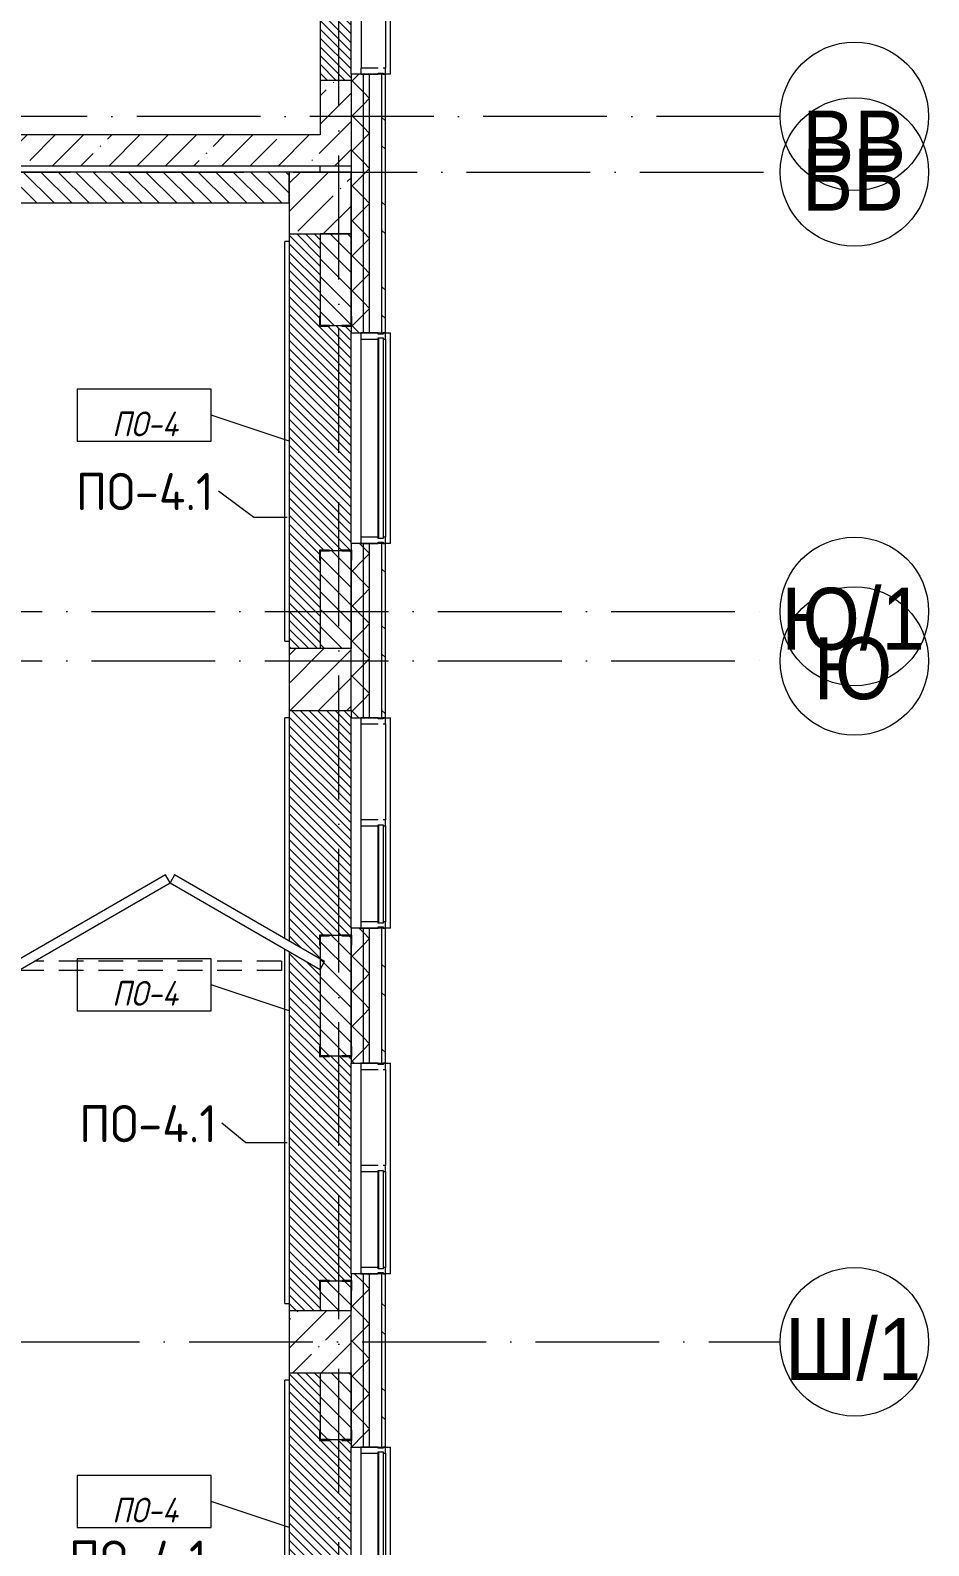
# Model space of a CAD drawing. Header units: millimetres. Extents: x -6467 to 106027, y -7090 to 195095.
# Drawn here: x 98767 to 106027, y 138298 to 150540 of the extents above; entities that cross this region are included whole.
import ezdxf

# ---------------------------------------------------------------- set-up
doc = ezdxf.new("R2010")
doc.units = ezdxf.units.MM
doc.linetypes.add('200_ШТРИХ__ш1_п0_6_', pattern=[320, 200, -120])
doc.linetypes.add('50_200_ШТРИХ_1Т_ш5_п1_п1_', pattern=[1400, 1000, -200, 0, -200])
for name, color, linetype, lineweight in [('A-DOOR-2', 7, 'Continuous', 5), ('A-DOOR-3', 7, '200_ШТРИХ__ш1_п0_6_', 5), ('A-DOOR-FRAM', 7, 'Continuous', 9), ('A-FLOR', 7, 'Continuous', 9), ('A-FLOR-IDEN', 7, 'Continuous', 9), ('A-GLAZ', 7, 'Continuous', 5), ('A-GLAZ-CWMG', 7, 'Continuous', 9), ('A-GLAZ-CWMG-1', 7, 'Continuous', 20), ('A-WALL', 7, 'Continuous', 5), ('A-WALL-FNSH-1', 7, 'Continuous', 5), ('A-WALL-IDEN', 7, 'Continuous', 9), ('I-WALL', 7, 'Continuous', 5), ('S-COLS', 7, 'Continuous', 9), ('S-COLS-1', 7, 'Continuous', 5)]:
    doc.layers.add(name, color=color, linetype=linetype, lineweight=lineweight)
for name, color, linetype, lineweight, true_color in [('A-FLOR-PATT-1', 7, 'Continuous', 5, 0xd61c12), ('A-FLOR-PATT-2', 7, 'Continuous', 5, 0x11d7be), ('A-GENM-1', 7, 'Continuous', 9, 0xaaaaaa), ('A-GENM-2', 7, 'Continuous', 20, 0xaaaaaa), ('A-WALL-2', 7, 'Continuous', 5, 0xaaaaaa), ('Оси-1', 7, 'Continuous', 20, 0xaaaaaa), ('Оси-2', 7, 'Continuous', 9, 0xaaaaaa), ('Оси-3', 7, '50_200_ШТРИХ_1Т_ш5_п1_п1_', 9, 0xaaaaaa)]:
    doc.layers.add(name, color=color, linetype=linetype, lineweight=lineweight, true_color=true_color)
doc.styles.add('Arial', font='arial.ttf', dxfattribs={"width": 0.9, "height": 500})
doc.styles.add('GOST Common', font='', dxfattribs={"height": 300})
doc.styles.add('GOST Common_I', font='', dxfattribs={"width": 0.9, "height": 200})
doc.styles.get('GOST Common').set_extended_font_data('GOST Common')
doc.styles.get('GOST Common_I').set_extended_font_data('GOST Common', italic=True)
pattern_1 = [(45, (109.45, 102614.03), (-228.0985, 228.0985), []), (45, (337.55, 102614.03), (-228.0985, 228.0985), [403.225, -80.645, 6.706, -73.939])]
pattern_2 = [(135, (109.45, 102614.03), (-70.71068, -70.71068), [])]
pattern_3 = [(45, (109.45, 102614.03), (-141.42136, 141.42136), []), (135, (109.45, 102614.03), (-141.42136, -141.42136), [])]
pattern_4 = [(135, (109.45, 102614.03), (-342.1478, -342.1478), []), (135, (337.55, 102614.03), (-342.1478, -342.1478), [])]

# ---------------------------------------------------------------- blocks, each defined once
blk = doc.blocks.new('BSC_Колонна _Прямоугольная - 500х500-V48-АИ_План этажа Радиаторы_3')
at = {"layer": 'S-COLS-1'}
h = blk.add_hatch(dxfattribs=at)
h.set_pattern_fill('FP_77', color=256, style=0, pattern_type=2)
h.set_pattern_definition([(45, (-101000, -37331.04), (-228.0985, 228.0985), []), (45, (-100771.9, -37331.04), (-228.0985, 228.0985), [403.225, -80.645, 6.706, -73.939])])
h.paths.add_polyline_path([(-250, -250), (250, -250), (250, 250), (-250, 250)])
for p, q in [((250, 250), (-250, 250)), ((-250, 250), (-250, -250)), ((250, -250), (250, 250)), ((-250, -250), (250, -250))]:
    blk.add_line(p, q, dxfattribs=at)
blk = doc.blocks.new('DOR__перегородка__Прямоугольная - Вн_ДПГ_7150х3600h-18482238-АИ_План этажа Радиаторы_3')
at = {"layer": 'A-DOOR-3'}
for p, q in [((0, 0), (7150, 0)), ((0, -75), (0, 0)), ((0, -75), (1994, -75)), ((2144, -75), (2157, -75)), ((2307, -75), (4494, -75)), ((4644, -75), (4655, -75)), ((4805, -75), (6993, -75)), ((6775, -201), (6775, -75)), ((6850, -158), (6850, -75)), ((6925, -114), (6925, -75)), ((7075, -1474), (7075, -114)), ((7143, -75), (7150, -75)), ((7150, -1474), (7150, 0)), ((6850, -1474), (6850, -244)), ((6925, -1474), (6925, -201)), ((7000, -1474), (7000, -158)), ((6775, -1474), (6775, -288)), ((6775, -1474), (7150, -1474))]:
    blk.add_line(p, q, dxfattribs=at)
at = {"layer": 'A-DOOR-FRAM'}
for p, q in [((-311, -7), (-348, -72)), ((-348, -72), (864, -772)), ((901, -707), (-311, -7)), ((2113, -7), (900, -707)), ((938, -772), (2150, -72)), ((2150, -72), (2113, -7)), ((2188, -7), (2151, -72)), ((2151, -72), (3363, -772)), ((3401, -707), (2188, -7)), ((4612, -7), (3400, -707)), ((3437, -772), (4650, -72)), ((4650, -72), (4612, -7)), ((4687, -7), (4649, -72)), ((4649, -72), (5862, -772)), ((5899, -707), (4687, -7)), ((7111, -7), (5899, -707)), ((5937, -772), (7149, -72)), ((7149, -72), (7111, -7)), ((864, -772), (901, -707)), ((900, -707), (938, -772)), ((3363, -772), (3401, -707)), ((3400, -707), (3437, -772)), ((5862, -772), (5899, -707)), ((5899, -707), (5937, -772))]:
    blk.add_line(p, q, dxfattribs=at)
blk = doc.blocks.new('Прямоугольный импост - Импост структурный с накладкой - 180мм-22437098-АИ_План этажа Радиаторы_3')
at = {"layer": 'A-GLAZ-CWMG-1'}
for p, q in [((-50, 0), (-50, 17)), ((-50, 17), (0, 17)), ((-40, 0), (-50, 0)), ((-40, -40), (-40, 0)), ((0, 0), (-10, 0)), ((-10, 0), (-10, -40)), ((0, 17), (0, 0)), ((-50, -180), (-50, -40)), ((-50, -40), (-40, -40)), ((-10, -40), (0, -40)), ((0, -40), (0, -180)), ((0, -180), (-50, -180))]:
    blk.add_line(p, q, dxfattribs=at)
blk = doc.blocks.new('Прямоугольный импост - Импост структурный с накладкой - 180мм-22437089-АИ_План этажа Радиаторы_3')
at = {"layer": 'A-GLAZ-CWMG'}
for p, q in [((53650, 55111), (52050, 55111)), ((53650, 54931), (52050, 54931)), ((53650, 54914), (52050, 54914))]:
    blk.add_line(p, q, dxfattribs=at)
blk = doc.blocks.new('Прямоугольный импост - Импост структурный с накладкой - 180мм-22437099-АИ_План этажа Радиаторы_3')
at = {"layer": 'A-GLAZ-CWMG-1'}
for p, q in [((0, 17), (-50, 17)), ((-50, 17), (-50, 0)), ((-50, 0), (-40, 0)), ((-40, 0), (-40, -40)), ((-10, -40), (-10, 0)), ((-10, 0), (0, 0)), ((0, 0), (0, 17)), ((-40, -40), (-50, -40)), ((-50, -40), (-50, -180)), ((0, -40), (-10, -40)), ((0, -180), (0, -40)), ((-50, -180), (0, -180))]:
    blk.add_line(p, q, dxfattribs=at)
blk = doc.blocks.new('Прямоугольный импост - Импост структурный с накладкой - 180мм-22437111-АИ_План этажа Радиаторы_3')
at = {"layer": 'A-GLAZ-CWMG-1'}
for p, q in [((-50, 0), (-50, 17)), ((-50, 17), (0, 17)), ((0, 0), (-10, 0)), ((-10, 0), (-10, -40)), ((0, 17), (0, 0)), ((-50, -180), (-50, -40)), ((-10, -40), (0, -40)), ((0, -40), (0, -180)), ((0, -180), (-50, -180))]:
    blk.add_line(p, q, dxfattribs=at)
blk = doc.blocks.new('Прямоугольный импост - Импост структурный с накладкой - 180мм-22071093-АИ_План этажа Радиаторы_3')
at = {"layer": 'A-GLAZ-CWMG'}
for p, q in [((49825, 55111), (49050, 55111)), ((49825, 54931), (49050, 54931)), ((49825, 54914), (49050, 54914))]:
    blk.add_line(p, q, dxfattribs=at)
blk = doc.blocks.new('Прямоугольный импост - Импост структурный с накладкой - 180мм-V176-АИ_План этажа Радиаторы_3')
at = {"layer": 'A-GLAZ-CWMG'}
for p, q in [((6638, 55111), (5863, 55111)), ((6638, 54914), (5863, 54914))]:
    blk.add_line(p, q, dxfattribs=at)
blk = doc.blocks.new('Прямоугольный импост - Импост структурный с накладкой - 180мм-V179-АИ_План этажа Радиаторы_3')
at = {"layer": 'A-GLAZ-CWMG-1'}
for p, q in [((-25, 0), (-25, 17)), ((-25, 17), (25, 17)), ((-15, 0), (-25, 0)), ((-15, -40), (-15, 0)), ((25, 17), (25, 0)), ((-25, -180), (-25, -40)), ((-25, -40), (-15, -40)), ((25, -40), (25, -180)), ((25, -180), (-25, -180))]:
    blk.add_line(p, q, dxfattribs=at)
blk = doc.blocks.new('Прямоугольный импост - Импост структурный с накладкой - 180мм-22437157-АИ_План этажа Радиаторы_3')
at = {"layer": 'A-GLAZ-CWMG-1'}
for p, q in [((0, 17), (-50, 17)), ((-50, 17), (-50, 0)), ((-50, 0), (-40, 0)), ((-40, 0), (-40, -40)), ((-10, -40), (-10, 0)), ((-10, 0), (0, 0)), ((0, 0), (0, 17)), ((-40, -40), (-50, -40)), ((-50, -40), (-50, -180)), ((0, -40), (-10, -40)), ((0, -180), (0, -40)), ((-50, -180), (0, -180))]:
    blk.add_line(p, q, dxfattribs=at)
blk = doc.blocks.new('BSC_Колонна _Прямоугольная - 500х500-V260-АИ_План этажа Радиаторы_3')
at = {"layer": 'S-COLS-1'}
h = blk.add_hatch(dxfattribs=at)
h.set_pattern_fill('FP_210', color=256, style=0, pattern_type=2)
h.set_pattern_definition([(45, (-101000, -42681.04), (-228.0985, 228.0985), []), (45, (-100771.9, -42681.04), (-228.0985, 228.0985), [403.225, -80.645, 6.706, -73.939])])
h.paths.add_polyline_path([(-250, -250), (250, -250), (250, 250), (-250, 250), (-250, -49)])
for p, q in [((250, 250), (-250, 250)), ((-250, 250), (-250, -250)), ((250, -250), (250, 250)), ((-250, -250), (250, -250))]:
    blk.add_line(p, q, dxfattribs=at)
blk = doc.blocks.new('Прямоугольный импост - Импост структурный с накладкой - 180мм-22437321-АИ_План этажа Радиаторы_3')
at = {"layer": 'A-GLAZ-CWMG'}
for p, q in [((93824, 85958), (94574, 85958)), ((93824, 85761), (94574, 85761))]:
    blk.add_line(p, q, dxfattribs=at)
blk = doc.blocks.new('Прямоугольный импост - Импост структурный с накладкой - 180мм-22437155-АИ_План этажа Радиаторы_3')
at = {"layer": 'A-GLAZ-CWMG-1'}
for p, q in [((0, 17), (-50, 17)), ((-50, 17), (-50, 0)), ((-10, -40), (-10, 0)), ((-10, 0), (0, 0)), ((0, 0), (0, 17)), ((-50, -40), (-50, -180)), ((0, -40), (-10, -40)), ((0, -180), (0, -40)), ((-50, -180), (0, -180))]:
    blk.add_line(p, q, dxfattribs=at)
blk = doc.blocks.new('Фахверк _газобетон торцы_649 - Фахверк _газобетон торцы_-25584030-АИ_План этажа Радиаторы_3')
at = {"layer": 'A-GENM-2'}
for p, q in [((89406, 11135), (89325, 11135)), ((89325, 11135), (89325, 11129)), ((89325, 11129), (89400, 11129)), ((89400, 11129), (89400, 11054)), ((89400, 11054), (89406, 11054)), ((89406, 11054), (89406, 11135)), ((89400, 10954), (89400, 10879)), ((89406, 10954), (89400, 10954)), ((89406, 10873), (89406, 10954)), ((89400, 10879), (89325, 10879)), ((89325, 10879), (89325, 10873)), ((89325, 10873), (89406, 10873))]:
    blk.add_line(p, q, dxfattribs=at)
blk = doc.blocks.new('Фахверк _газобетон торцы_650 - Фахверк _газобетон торцы_-25584050-АИ_План этажа Радиаторы_3')
at = {"layer": 'A-GENM-2'}
for p, q in [((89406, 11135), (89325, 11135)), ((89325, 11135), (89325, 11129)), ((89325, 11129), (89400, 11129)), ((89400, 11129), (89400, 11054)), ((89400, 11054), (89406, 11054)), ((89406, 11054), (89406, 11135)), ((89400, 10954), (89400, 10879)), ((89406, 10954), (89400, 10954)), ((89406, 10873), (89406, 10954)), ((89400, 10879), (89325, 10879)), ((89325, 10879), (89325, 10873)), ((89325, 10873), (89406, 10873))]:
    blk.add_line(p, q, dxfattribs=at)
blk = doc.blocks.new('Фахверк _газобетон торцы_651 - Фахверк _газобетон торцы_-25584070-АИ_План этажа Радиаторы_3')
at = {"layer": 'A-GENM-2'}
for p, q in [((89406, 11135), (89325, 11135)), ((89325, 11135), (89325, 11129)), ((89325, 11129), (89400, 11129)), ((89400, 11129), (89400, 11054)), ((89400, 11054), (89406, 11054)), ((89406, 11054), (89406, 11135)), ((89400, 10954), (89400, 10879)), ((89406, 10954), (89400, 10954)), ((89406, 10873), (89406, 10954)), ((89400, 10879), (89325, 10879)), ((89325, 10879), (89325, 10873)), ((89325, 10873), (89406, 10873))]:
    blk.add_line(p, q, dxfattribs=at)
blk = doc.blocks.new('Фахверк _газобетон торцы_652 - Фахверк _газобетон торцы_-25584090-АИ_План этажа Радиаторы_3')
at = {"layer": 'A-GENM-2'}
for p, q in [((89406, 11135), (89325, 11135)), ((89325, 11135), (89325, 11129)), ((89325, 11129), (89400, 11129)), ((89400, 11129), (89400, 11054)), ((89400, 11054), (89406, 11054)), ((89406, 11054), (89406, 11135)), ((89400, 10954), (89400, 10879)), ((89406, 10954), (89400, 10954)), ((89406, 10873), (89406, 10954)), ((89400, 10879), (89325, 10879)), ((89325, 10879), (89325, 10873)), ((89325, 10873), (89406, 10873))]:
    blk.add_line(p, q, dxfattribs=at)
blk = doc.blocks.new('Фахверк _газобетон торцы_654 - Фахверк _газобетон торцы_-25584130-АИ_План этажа Радиаторы_3')
at = {"layer": 'A-GENM-2'}
for p, q in [((89406, 11135), (89325, 11135)), ((89325, 11135), (89325, 11129)), ((89325, 11129), (89400, 11129)), ((89400, 11129), (89400, 11054)), ((89400, 11054), (89406, 11054)), ((89406, 11054), (89406, 11135)), ((89400, 10954), (89400, 10879)), ((89406, 10954), (89400, 10954)), ((89406, 10873), (89406, 10954)), ((89400, 10879), (89325, 10879)), ((89325, 10879), (89325, 10873)), ((89325, 10873), (89406, 10873))]:
    blk.add_line(p, q, dxfattribs=at)
blk = doc.blocks.new('Фахверк _газобетон торцы_655 - Фахверк _газобетон торцы_-25584150-АИ_План этажа Радиаторы_3')
at = {"layer": 'A-GENM-2'}
for p, q in [((89406, 11135), (89325, 11135)), ((89325, 11135), (89325, 11129)), ((89325, 11129), (89400, 11129)), ((89400, 11129), (89400, 11054)), ((89400, 11054), (89406, 11054)), ((89406, 11054), (89406, 11135)), ((89400, 10954), (89400, 10879)), ((89406, 10954), (89400, 10954)), ((89406, 10873), (89406, 10954)), ((89400, 10879), (89325, 10879)), ((89325, 10879), (89325, 10873)), ((89325, 10873), (89406, 10873))]:
    blk.add_line(p, q, dxfattribs=at)
blk = doc.blocks.new('Отлив_СКБ - Отлив витража-V318-АИ_План этажа Радиаторы_3')
at = {"layer": 'A-GLAZ'}
for p, q in [((0, 57), (0, 100)), ((1700, 100), (0, 100)), ((0, 2), (10, 2)), ((40, 2), (1660, 2)), ((1690, 2), (1700, 2)), ((1700, 100), (1700, 57)), ((1650, 0), (50, 0))]:
    blk.add_line(p, q, dxfattribs=at)
blk = doc.blocks.new('Отлив_СКБ - Отлив витража-V317-АИ_План этажа Радиаторы_3')
at = {"layer": 'A-GLAZ'}
for p, q in [((0, 57), (0, 100)), ((1700, 100), (0, 100)), ((0, 2), (10, 2)), ((865, 2), (1660, 2)), ((1690, 2), (1700, 2)), ((1700, 100), (1700, 57)), ((1650, 0), (875, 0))]:
    blk.add_line(p, q, dxfattribs=at)
blk = doc.blocks.new('Отлив_СКБ - Отлив витража-25811721-АИ_План этажа Радиаторы_3')
at = {"layer": 'A-GLAZ'}
for p, q in [((0, 57), (0, 100)), ((850, 100), (0, 100)), ((0, 2), (10, 2)), ((840, 2), (850, 2)), ((850, 100), (850, 57))]:
    blk.add_line(p, q, dxfattribs=at)
blk = doc.blocks.new('Ось сетки - Круг_Ø6_00__ISO-2_5_0_9K_-17386508-АИ_План этажа Радиаторы_3')
at = {"layer": 'Оси-1'}
blk.add_circle((0, 0), 3, dxfattribs=at)
blk = doc.blocks.new('AAR_СКБ_Марка_Перекрытия_1 мм - Марка пола-27961726-АИ_План этажа Радиаторы_3')
at = {"layer": 'A-FLOR-IDEN'}
for p, q in [((2.723, 2.101), (-2.69, 2.101)), ((-2.69, 2.101), (-2.69, 0)), ((2.723, 0), (2.723, 2.101)), ((-2.69, 0), (2.723, 0))]:
    blk.add_line(p, q, dxfattribs=at)

msp = doc.modelspace()

# ---------------------------------------------------------------- hatches: boundary and pattern name
at = {"layer": 'A-FLOR-PATT-1'}
h = msp.add_hatch(dxfattribs=at)
h.set_pattern_fill('FP_315', color=256, style=0, pattern_type=2)
h.set_pattern_definition([(315, (101109.45, 147220.076), (35.3553, 35.3553), [])])
h.paths.add_polyline_path([(101103, 145545), (101109, 145545), (101109, 146260), (101103, 146260), (101103, 146341), (101184, 146341), (101184, 146335), (101284, 146335), (101284, 146341), (101359, 146341), (101359, 148149), (101284, 148149), (101284, 148155), (101184, 148155), (101184, 148149), (101103, 148149), (101103, 148230), (101109, 148230), (101109, 148895), (100859, 148895), (100859, 145545), (101046, 145545)])
h = msp.add_hatch(dxfattribs=at)
h.set_pattern_fill('FP_314', color=256, style=0, pattern_type=2)
h.set_pattern_definition([(315, (101109.45, 142620.076), (35.3553, 35.3553), [])])
h.paths.add_polyline_path([(101103, 140195), (101109, 140195), (101109, 140360), (101103, 140360), (101103, 140441), (101184, 140441), (101184, 140435), (101284, 140435), (101284, 140441), (101359, 140441), (101359, 142249), (101284, 142249), (101284, 142255), (101184, 142255), (101184, 142249), (101103, 142249), (101103, 142330), (101109, 142330), (101108, 142952), (100859, 143095), (100859, 140195), (101090, 140195)])
h.paths.add_polyline_path([(101109, 143037), (101109, 143150), (101103, 143150), (101103, 143231), (101184, 143231), (101184, 143227), (101284, 143227), (101284, 143231), (101359, 143231), (101359, 145045), (100859, 145045), (100859, 143182), (101103, 143041)])
h = msp.add_hatch(dxfattribs=at)
h.set_pattern_fill('FP_313', color=256, style=0, pattern_type=2)
h.set_pattern_definition([(315, (101109.45, 138445.076), (35.3553, 35.3553), [])])
h.paths.add_polyline_path([(100859, 137195), (101109, 137195), (101109, 137260), (101103, 137260), (101103, 137341), (101184, 137341), (101184, 137335), (101284, 137335), (101284, 137341), (101359, 137341), (101359, 139149), (101284, 139149), (101284, 139155), (101184, 139155), (101184, 139149), (101103, 139149), (101103, 139230), (101109, 139230), (101109, 139695), (100859, 139695), (100859, 138215)])
at = {"layer": 'A-FLOR-PATT-2'}
h = msp.add_hatch(dxfattribs=at)
h.set_pattern_fill('FP_278', color=256, style=0, pattern_type=2)
h.set_pattern_definition([(315, (101234.45, 150635.076), (35.3553, 35.3553), [])])
h.paths.add_polyline_path([(101359, 150135), (101359, 151135), (101109, 151135), (101109, 150135)])
at = {"layer": 'A-WALL'}
h = msp.add_hatch(dxfattribs=at)
h.set_pattern_fill('FP_122', color=256, style=0, pattern_type=2)
h.set_pattern_definition(pattern_3)
h.paths.add_polyline_path([(101459, 149665), (101459, 150185), (101359, 150185), (101359, 149665)])
h.paths.add_polyline_path([(101459, 151035), (101459, 158585), (101359, 158585), (101359, 151035)])
h.paths.add_polyline_path([(101459, 172235), (101459, 173535), (101359, 173535), (101359, 172235)])
h.paths.add_polyline_path([(101459, 175235), (101459, 176535), (101359, 176535), (101359, 175235)])
h.paths.add_polyline_path([(101459, 178235), (101459, 179535), (101359, 179535), (101359, 178235)])
h.paths.add_polyline_path([(101459, 181235), (101459, 182435), (101359, 182435), (101359, 181235)])
h.paths.add_polyline_path([(101459, 184135), (101459, 188295), (101359, 188295), (101359, 184135)])
h = msp.add_hatch(dxfattribs=at)
h.set_pattern_fill('FP_122', color=256, style=0, pattern_type=2)
h.set_pattern_definition(pattern_3)
h.paths.add_polyline_path([(101459, 149665), (101509, 149665), (101509, 150185), (101459, 150185)])
h.paths.add_polyline_path([(101509, 151035), (101509, 158585), (101459, 158585), (101459, 151035)])
h.paths.add_polyline_path([(101459, 172235), (101509, 172235), (101509, 173535), (101459, 173535), (101459, 173372)])
h.paths.add_polyline_path([(101509, 175235), (101509, 176535), (101459, 176535), (101459, 175235)])
h.paths.add_polyline_path([(101459, 178235), (101509, 178235), (101509, 179535), (101459, 179535), (101459, 178997)])
h.paths.add_polyline_path([(101459, 181235), (101509, 181235), (101509, 182435), (101459, 182435), (101459, 181809)])
h.paths.add_polyline_path([(101459, 184135), (101509, 184135), (101509, 188395), (101459, 188395), (101459, 186028)])
h = msp.add_hatch(dxfattribs=at)
h.set_pattern_fill('FP_1', color=256, style=0, pattern_type=2)
h.set_pattern_definition(pattern_1)
h.paths.add_polyline_path([(101298, 149445), (101359, 149445), (101359, 150135), (101109, 150135), (101109, 149445)])
h.paths.add_polyline_path([(101109, 151135), (101359, 151135), (101359, 157795), (101109, 157795), (101109, 152278)])
h = msp.add_hatch(dxfattribs=at)
h.set_pattern_fill('FP_1', color=256, style=0, pattern_type=2)
h.set_pattern_definition(pattern_1)
h.paths.add_polyline_path([(100471, 149445), (101109, 149445), (101109, 149695), (97459, 149695), (97459, 149445), (98817, 149445)])
h = msp.add_hatch(dxfattribs=at)
h.set_pattern_fill('FP_122', color=256, style=0, pattern_type=2)
h.set_pattern_definition(pattern_3)
h.paths.add_polyline_path([(101459, 100595), (101459, 101485), (101359, 101485), (101359, 100595)])
h.paths.add_polyline_path([(101459, 103185), (101459, 104380), (101359, 104380), (101359, 103185)])
h.paths.add_polyline_path([(101359, 106080), (101459, 106080), (101459, 107380), (101359, 107380), (101359, 107277)])
h.paths.add_polyline_path([(101359, 109080), (101459, 109080), (101459, 110385), (101359, 110385), (101359, 110090)])
h.paths.add_polyline_path([(101359, 112085), (101459, 112085), (101459, 113395), (101359, 113395), (101359, 112902)])
h.paths.add_polyline_path([(101459, 115095), (101459, 116395), (101359, 116395), (101359, 115095)])
h.paths.add_polyline_path([(101459, 118095), (101459, 119395), (101359, 119395), (101359, 118095)])
h.paths.add_polyline_path([(101359, 121095), (101459, 121095), (101459, 122395), (101359, 122395), (101359, 121340)])
h.paths.add_polyline_path([(101459, 124095), (101459, 125395), (101359, 125395), (101359, 124095)])
h.paths.add_polyline_path([(101459, 127095), (101459, 128395), (101359, 128395), (101359, 127095)])
h.paths.add_polyline_path([(101359, 130095), (101459, 130095), (101459, 131395), (101359, 131395), (101359, 130695)])
h.paths.add_polyline_path([(101359, 133095), (101459, 133095), (101459, 134395), (101359, 134395), (101359, 133996)])
h.paths.add_polyline_path([(101459, 136095), (101459, 137395), (101359, 137395), (101359, 136095)])
h.paths.add_polyline_path([(101459, 139095), (101459, 140495), (101359, 140495), (101359, 139095)])
h.paths.add_polyline_path([(101459, 142195), (101459, 143287), (101359, 143287), (101359, 142195)])
h.paths.add_polyline_path([(101359, 144987), (101459, 144987), (101459, 146395), (101359, 146395), (101359, 145045)])
h.paths.add_polyline_path([(101459, 148095), (101459, 149665), (101359, 149665), (101359, 148095)])
h = msp.add_hatch(dxfattribs=at)
h.set_pattern_fill('FP_122', color=256, style=0, pattern_type=2)
h.set_pattern_definition(pattern_3)
h.paths.add_polyline_path([(101459, 100545), (101509, 100545), (101509, 101485), (101459, 101485), (101459, 100595)])
h.paths.add_polyline_path([(101509, 103185), (101509, 104380), (101459, 104380), (101459, 103185)])
h.paths.add_polyline_path([(101459, 106080), (101509, 106080), (101509, 107380), (101459, 107380), (101459, 107277)])
h.paths.add_polyline_path([(101509, 109080), (101509, 110385), (101459, 110385), (101459, 109080)])
h.paths.add_polyline_path([(101509, 112085), (101509, 113395), (101459, 113395), (101459, 112085)])
h.paths.add_polyline_path([(101459, 115095), (101509, 115095), (101509, 116395), (101459, 116395), (101459, 115715)])
h.paths.add_polyline_path([(101459, 118095), (101509, 118095), (101509, 119395), (101459, 119395), (101459, 118527)])
h.paths.add_polyline_path([(101459, 121095), (101509, 121095), (101509, 122395), (101459, 122395), (101459, 121340)])
h.paths.add_polyline_path([(101459, 124095), (101509, 124095), (101509, 125395), (101459, 125395), (101459, 124152)])
h.paths.add_polyline_path([(101509, 127095), (101509, 128395), (101459, 128395), (101459, 127095)])
h.paths.add_polyline_path([(101509, 130095), (101509, 131395), (101459, 131395), (101459, 130095)])
h.paths.add_polyline_path([(101509, 133095), (101509, 134395), (101459, 134395), (101459, 133095)])
h.paths.add_polyline_path([(101459, 136095), (101509, 136095), (101509, 137395), (101459, 137395), (101459, 136809)])
h.paths.add_polyline_path([(101459, 139095), (101509, 139095), (101509, 140495), (101459, 140495), (101459, 139621)])
h.paths.add_polyline_path([(101509, 142195), (101509, 143287), (101459, 143287), (101459, 142195)])
h.paths.add_polyline_path([(101509, 144987), (101509, 146395), (101459, 146395), (101459, 144987)])
h.paths.add_polyline_path([(101509, 148095), (101509, 149665), (101459, 149665), (101459, 148095)])
at = {"layer": 'A-WALL-2'}
h = msp.add_hatch(dxfattribs=at)
h.set_pattern_fill('FP_121', color=256, style=0, pattern_type=2)
h.set_pattern_definition(pattern_4)
h.paths.add_polyline_path([(101636, 149665), (101636, 150185), (101609, 150185), (101609, 149665)])
h.paths.add_polyline_path([(101636, 151035), (101636, 158585), (101609, 158585), (101609, 151035)])
h.paths.add_polyline_path([(101636, 172235), (101636, 173535), (101609, 173535), (101609, 172235)])
h.paths.add_polyline_path([(101609, 175235), (101636, 175235), (101636, 176535), (101609, 176535), (101609, 176184)])
h.paths.add_polyline_path([(101636, 178235), (101636, 179535), (101609, 179535), (101609, 178235)])
h.paths.add_polyline_path([(101609, 181235), (101636, 181235), (101636, 182435), (101609, 182435), (101609, 181809)])
h.paths.add_polyline_path([(101636, 184135), (101636, 188545), (101609, 188545), (101609, 184135)])
h = msp.add_hatch(dxfattribs=at)
h.set_pattern_fill('FP_121', color=256, style=0, pattern_type=2)
h.set_pattern_definition(pattern_4)
h.paths.add_polyline_path([(101609, 100418), (101636, 100418), (101636, 101485), (101609, 101485), (101609, 100445)])
h.paths.add_polyline_path([(101609, 103185), (101636, 103185), (101636, 104380), (101609, 104380), (101609, 103410)])
h.paths.add_polyline_path([(101636, 106080), (101636, 107380), (101609, 107380), (101609, 106080)])
h.paths.add_polyline_path([(101636, 109080), (101636, 110385), (101609, 110385), (101609, 109080)])
h.paths.add_polyline_path([(101609, 112085), (101636, 112085), (101636, 113395), (101609, 113395), (101609, 112902)])
h.paths.add_polyline_path([(101636, 115095), (101636, 116395), (101609, 116395), (101609, 115095)])
h.paths.add_polyline_path([(101636, 118095), (101636, 119395), (101609, 119395), (101609, 118095)])
h.paths.add_polyline_path([(101636, 121095), (101636, 122395), (101609, 122395), (101609, 121095)])
h.paths.add_polyline_path([(101609, 124095), (101636, 124095), (101636, 125395), (101609, 125395), (101609, 124152)])
h.paths.add_polyline_path([(101636, 127095), (101636, 128395), (101609, 128395), (101609, 127095)])
h.paths.add_polyline_path([(101609, 130095), (101636, 130095), (101636, 131395), (101609, 131395), (101609, 131184)])
h.paths.add_polyline_path([(101636, 133095), (101636, 134395), (101609, 134395), (101609, 133095)])
h.paths.add_polyline_path([(101609, 136095), (101636, 136095), (101636, 137395), (101609, 137395), (101609, 136809)])
h.paths.add_polyline_path([(101609, 139095), (101636, 139095), (101636, 140495), (101609, 140495), (101609, 139621)])
h.paths.add_polyline_path([(101636, 142195), (101636, 143287), (101609, 143287), (101609, 142195)])
h.paths.add_polyline_path([(101636, 144987), (101636, 146395), (101609, 146395), (101609, 144987)])
h.paths.add_polyline_path([(101636, 148095), (101636, 149665), (101609, 149665), (101609, 148095)])
at = {"layer": 'I-WALL'}
h = msp.add_hatch(dxfattribs=at)
h.set_pattern_fill('FP_2', color=256, style=0, pattern_type=2)
h.set_pattern_definition(pattern_2)
h.paths.add_polyline_path([(100859, 149145), (100859, 149395), (93859, 149395), (93859, 149145), (100471, 149145)])
h = msp.add_hatch(dxfattribs=at)
h.set_pattern_fill('FP_2', color=256, style=0, pattern_type=2)
h.set_pattern_definition(pattern_2)
h.paths.add_polyline_path([(101298, 101195), (101359, 101195), (101359, 101425), (101109, 101425), (101109, 101195), (101204, 101195)])
h.paths.add_polyline_path([(101109, 103245), (101359, 103245), (101359, 104320), (101109, 104320)])
h.paths.add_polyline_path([(101109, 106140), (101359, 106140), (101359, 107320), (101109, 107320), (101109, 107277)])
h.paths.add_polyline_path([(101359, 109140), (101359, 110325), (101109, 110325), (101109, 109140), (101298, 109140)])
h.paths.add_polyline_path([(101359, 112145), (101359, 113335), (101109, 113335), (101109, 112145), (101298, 112145)])
h.paths.add_polyline_path([(101359, 115155), (101359, 116335), (101109, 116335), (101109, 115155), (101298, 115155)])
h.paths.add_polyline_path([(101359, 118155), (101359, 118945), (101109, 118945), (101109, 118155), (101298, 118155)])
h.paths.add_polyline_path([(101298, 119195), (101359, 119195), (101359, 119335), (101109, 119335), (101109, 119195)])
h.paths.add_polyline_path([(101359, 121155), (101359, 121695), (101109, 121695), (101109, 121155), (101298, 121155)])
h.paths.add_polyline_path([(101298, 122195), (101359, 122195), (101359, 122335), (101109, 122335), (101109, 122195)])
h.paths.add_polyline_path([(101359, 124155), (101359, 125335), (101109, 125335), (101109, 124155), (101298, 124155)])
h.paths.add_polyline_path([(101359, 127155), (101359, 127695), (101109, 127695), (101109, 127155), (101298, 127155)])
h.paths.add_polyline_path([(101227, 128195), (101359, 128195), (101359, 128335), (101109, 128335), (101109, 128195)])
h.paths.add_polyline_path([(101298, 130155), (101359, 130155), (101359, 130695), (101109, 130695), (101109, 130155)])
h.paths.add_polyline_path([(101330, 131195), (101359, 131195), (101359, 131335), (101109, 131335), (101109, 131195), (101298, 131195)])
h.paths.add_polyline_path([(101109, 133155), (101359, 133155), (101359, 134335), (101109, 134335), (101109, 133996)])
h.paths.add_polyline_path([(101109, 136155), (101359, 136155), (101359, 136695), (101109, 136695)])
h.paths.add_polyline_path([(101330, 137195), (101359, 137195), (101359, 137335), (101109, 137335), (101109, 137195), (101298, 137195)])
h.paths.add_polyline_path([(101359, 139155), (101359, 139695), (101109, 139695), (101109, 139155), (101298, 139155)])
h.paths.add_polyline_path([(101298, 140195), (101359, 140195), (101359, 140435), (101109, 140435), (101109, 140195)])
h.paths.add_polyline_path([(101298, 142255), (101359, 142255), (101359, 143227), (101109, 143227), (101109, 142255)])
h.paths.add_polyline_path([(101298, 145545), (101359, 145545), (101359, 146335), (101109, 146335), (101109, 145545), (101206, 145545)])
h.paths.add_polyline_path([(101298, 148155), (101359, 148155), (101359, 148895), (101109, 148895), (101109, 148155)])
at = {"layer": 'S-COLS-1'}
h = msp.add_hatch(dxfattribs=at)
h.set_pattern_fill('FP_1', color=256, style=0, pattern_type=2)
h.set_pattern_definition(pattern_1)
h.paths.add_polyline_path([(100859, 148895), (101359, 148895), (101359, 149395), (100859, 149395), (100859, 149145)])

# ---------------------------------------------------------------- linework, layer by layer
at = {"layer": 'A-FLOR'}
for p, q in [((101109, 151135), (101109, 150135)), ((101359, 150185), (101359, 151035)), ((100859, 148895), (100859, 145545)), ((101359, 146395), (101359, 148095)), ((100859, 145045), (100859, 143182)), ((101359, 143287), (101359, 144987)), ((100859, 143095), (100859, 140195)), ((101359, 140495), (101359, 142195)), ((100859, 139695), (100859, 137195)), ((101359, 137395), (101359, 139095))]:
    msp.add_line(p, q, dxfattribs=at)
at = {"layer": 'A-FLOR-IDEN'}
for p, q in [((100859, 147220), (100228, 147430)), ((100859, 142620), (100228, 142830)), ((100859, 138445), (100228, 138655))]:
    msp.add_line(p, q, dxfattribs=at)
at = {"layer": 'A-WALL'}
for p, q in [((101109, 150135), (101109, 149695)), ((101359, 150135), (101109, 150135)), ((101459, 148095), (101459, 150185)), ((101509, 148095), (101509, 150185)), ((101609, 148095), (101609, 150185)), ((101109, 149695), (97709, 149695)), ((93309, 149445), (101359, 149445)), ((100859, 149395), (93859, 149395)), ((100859, 149145), (100859, 149395)), ((101109, 149395), (101109, 149445)), ((93859, 149145), (100859, 149145)), ((101109, 148895), (101109, 148155)), ((101359, 148895), (101109, 148895)), ((101359, 148155), (101359, 148895)), ((100824, 145605), (100824, 148835)), ((100859, 148835), (100824, 148835)), ((101109, 148155), (101359, 148155)), ((101109, 146335), (101109, 145545)), ((101359, 146335), (101109, 146335)), ((101359, 145545), (101359, 146335)), ((101459, 144987), (101459, 146395)), ((101509, 144987), (101509, 146395)), ((101609, 144987), (101609, 146395)), ((100824, 145605), (100859, 145605)), ((100824, 143202), (100824, 144985)), ((100859, 144985), (100824, 144985)), ((101459, 142195), (101459, 143287)), ((101509, 142195), (101509, 143287)), ((101609, 142195), (101609, 143287)), ((100824, 140255), (100824, 143115)), ((101109, 143227), (101109, 142255)), ((101359, 143227), (101109, 143227)), ((101359, 142255), (101359, 143227)), ((101109, 142255), (101359, 142255)), ((101109, 140435), (101109, 140195)), ((101359, 140435), (101109, 140435)), ((101359, 140195), (101359, 140435)), ((101459, 139095), (101459, 140495)), ((101509, 139095), (101509, 140495)), ((101609, 139095), (101609, 140495)), ((100824, 140255), (100859, 140255)), ((101109, 139695), (101109, 139155)), ((101359, 139155), (101359, 139695)), ((100824, 137255), (100824, 139635)), ((100859, 139635), (100824, 139635)), ((101109, 139155), (101359, 139155))]:
    msp.add_line(p, q, dxfattribs=at)
at = {"layer": 'A-WALL-FNSH-1'}
for p, q in [((101636, 150185), (101359, 150185)), ((101359, 150185), (101359, 148095)), ((101636, 148095), (101636, 150185)), ((101359, 148095), (101636, 148095)), ((101359, 146395), (101359, 145545)), ((101636, 146395), (101359, 146395)), ((101636, 144987), (101636, 146395)), ((101359, 145045), (101359, 144987)), ((101359, 144987), (101636, 144987)), ((101359, 143287), (101359, 142195)), ((101636, 143287), (101359, 143287)), ((101636, 142195), (101636, 143287)), ((101359, 142195), (101636, 142195)), ((101359, 140495), (101359, 140195)), ((101636, 140495), (101359, 140495)), ((101636, 139095), (101636, 140495)), ((101359, 139695), (101359, 139095)), ((101359, 139095), (101636, 139095))]:
    msp.add_line(p, q, dxfattribs=at)
at = {"layer": 'A-WALL-IDEN'}
for p, q in [((100572, 146604), (100287, 146818)), ((100842, 146604), (100572, 146604)), ((100508, 141553), (100314, 141710)), ((100842, 141553), (100508, 141553))]:
    msp.add_line(p, q, dxfattribs=at)
at = {"layer": 'S-COLS'}
for p, q in [((100859, 149395), (100859, 149145)), ((101109, 148895), (101359, 148895))]:
    msp.add_line(p, q, dxfattribs=at)
at = {"layer": 'S-COLS-1'}
for p, q in [((101359, 149395), (100859, 149395)), ((101359, 148895), (101359, 149395)), ((100859, 149145), (100859, 148895)), ((100859, 148895), (101109, 148895))]:
    msp.add_line(p, q, dxfattribs=at)
at = {"layer": 'Оси-3'}
for p, q in [((101259, 96724), (101259, 193895)), ((104827, 149845), (82691, 149845)), ((82691, 149395), (104827, 149395)), ((67059, 145845), (104827, 145845)), ((67059, 145445), (104827, 145445)), ((93049, 139945), (104827, 139945))]:
    msp.add_line(p, q, dxfattribs=at)

# ---------------------------------------------------------------- block references
at = {"layer": 'A-DOOR-2', "rotation": 180}
msp.add_blockref('DOR__перегородка__Прямоугольная - Вн_ДПГ_7150х3600h-18482238-АИ_План этажа Радиаторы_3', (100797, 142945), dxfattribs=at)
at = {"layer": 'A-FLOR-IDEN', "xscale": 199.9999999999999, "yscale": 199.9999999999999, "zscale": 199.9999999999999}
for p in [(99684, 147220), (99684, 142620), (99684, 138445)]:
    msp.add_blockref('AAR_СКБ_Марка_Перекрытия_1 мм - Марка пола-27961726-АИ_План этажа Радиаторы_3', p, dxfattribs=at)
at = {"layer": 'A-GENM-1'}
for name, p, rotation in [('Фахверк _газобетон торцы_655 - Фахверк _газобетон торцы_-25584150-АИ_План этажа Радиаторы_3', (90231, 237555), 270.0000000000004), ('Фахверк _газобетон торцы_654 - Фахверк _газобетон торцы_-25584130-АИ_План этажа Радиаторы_3', (112238, 56935), 90.00000000000006), ('Фахверк _газобетон торцы_652 - Фахверк _газобетон торцы_-25584090-АИ_План этажа Радиаторы_3', (112238, 53825), 90.00000000000006), ('Фахверк _газобетон торцы_651 - Фахверк _газобетон торцы_-25584070-АИ_План этажа Радиаторы_3', (90231, 231655), 270.0000000000004), ('Фахверк _газобетон торцы_650 - Фахверк _газобетон торцы_-25584050-АИ_План этажа Радиаторы_3', (112238, 51035), 90.00000000000006), ('Фахверк _газобетон торцы_649 - Фахверк _газобетон торцы_-25584030-АИ_План этажа Радиаторы_3', (90231, 228555), 270.0000000000004)]:
    msp.add_blockref(name, p, dxfattribs=dict(at, rotation=rotation))
at = {"layer": 'A-GLAZ', "rotation": 269.999999999999}
for name, p in [('Отлив_СКБ - Отлив витража-25811721-АИ_План этажа Радиаторы_3', (101579, 151035)), ('Отлив_СКБ - Отлив витража-V318-АИ_План этажа Радиаторы_3', (101579, 148095)), ('Отлив_СКБ - Отлив витража-V317-АИ_План этажа Радиаторы_3', (101579, 144987)), ('Отлив_СКБ - Отлив витража-V317-АИ_План этажа Радиаторы_3', (101579, 142195)), ('Отлив_СКБ - Отлив витража-V318-АИ_План этажа Радиаторы_3', (101579, 139095))]:
    msp.add_blockref(name, p, dxfattribs=at)
at = {"layer": 'A-GLAZ-CWMG'}
for name, p, rotation in [('Прямоугольный импост - Импост структурный с накладкой - 180мм-22437321-АИ_План этажа Радиаторы_3', (15679, 244809), 270), ('Прямоугольный импост - Импост структурный с накладкой - 180мм-22437155-АИ_План этажа Радиаторы_3', (101619, 150185), 269.9999999999983), ('Прямоугольный импост - Импост структурный с накладкой - 180мм-22437089-АИ_План этажа Радиаторы_3', (156550, 94395), 90), ('Прямоугольный импост - Импост структурный с накладкой - 180мм-22437099-АИ_План этажа Радиаторы_3', (101619, 146395), 269.9999999999983), ('Прямоугольный импост - Импост структурный с накладкой - 180мм-V176-АИ_План этажа Радиаторы_3', (156550, 138299), 89.99999999999942), ('Прямоугольный импост - Импост структурный с накладкой - 180мм-22071093-АИ_План этажа Радиаторы_3', (156550, 94287), 90.00000000000058), ('Прямоугольный импост - Импост структурный с накладкой - 180мм-22437157-АИ_План этажа Радиаторы_3', (101619, 143287), 269.9999999999983), ('Прямоугольный импост - Импост структурный с накладкой - 180мм-V176-АИ_План этажа Радиаторы_3', (156550, 135507), 89.99999999999942), ('Прямоугольный импост - Импост структурный с накладкой - 180мм-22071093-АИ_План этажа Радиаторы_3', (156550, 91495), 90.00000000000058), ('Прямоугольный импост - Импост структурный с накладкой - 180мм-22437157-АИ_План этажа Радиаторы_3', (101619, 140495), 269.9999999999983), ('Прямоугольный импост - Импост структурный с накладкой - 180мм-22437089-АИ_План этажа Радиаторы_3', (156550, 85395), 90)]:
    msp.add_blockref(name, p, dxfattribs=dict(at, rotation=rotation))
at = {"layer": 'A-GLAZ-CWMG', "extrusion": (0, 0, -1), "rotation": 90.00000000000169}
for name, p in [('Прямоугольный импост - Импост структурный с накладкой - 180мм-22437098-АИ_План этажа Радиаторы_3', (-101619, 148095)), ('Прямоугольный импост - Импост структурный с накладкой - 180мм-22437111-АИ_План этажа Радиаторы_3', (-101619, 144987)), ('Прямоугольный импост - Импост структурный с накладкой - 180мм-V179-АИ_План этажа Радиаторы_3', (-101619, 144137)), ('Прямоугольный импост - Импост структурный с накладкой - 180мм-22437111-АИ_План этажа Радиаторы_3', (-101619, 142195)), ('Прямоугольный импост - Импост структурный с накладкой - 180мм-V179-АИ_План этажа Радиаторы_3', (-101619, 141345)), ('Прямоугольный импост - Импост структурный с накладкой - 180мм-22437098-АИ_План этажа Радиаторы_3', (-101619, 139095))]:
    msp.add_blockref(name, p, dxfattribs=at)
at = {"layer": 'S-COLS'}
for name, p in [('BSC_Колонна _Прямоугольная - 500х500-V260-АИ_План этажа Радиаторы_3', (101109, 145295)), ('BSC_Колонна _Прямоугольная - 500х500-V48-АИ_План этажа Радиаторы_3', (101109, 139945))]:
    msp.add_blockref(name, p, dxfattribs=at)
at = {"layer": 'Оси-1', "xscale": 199.9999999999999, "yscale": 199.9999999999999, "zscale": 199.9999999999999}
for p, rotation in [((105427, 149845), 89.99999999999982), ((105427, 149395), 269.9999999999995), ((105427, 145845), 269.9999999999995), ((105427, 145445), 269.9999999999995), ((105427, 139945), 269.9999999999995)]:
    msp.add_blockref('Ось сетки - Круг_Ø6_00__ISO-2_5_0_9K_-17386508-АИ_План этажа Радиаторы_3', p, dxfattribs=dict(at, rotation=rotation))

# ---------------------------------------------------------------- texts
at = {"layer": 'A-FLOR-IDEN', "char_height": 200, "width": 572.4, "attachment_point": 5, "line_spacing_factor": 1.022766, "style": 'GOST Common_I'}
for insert in [(99694, 147360), (99694, 142760), (99694, 138585)]:
    msp.add_mtext('\\pxqc,t0.9,1.8,2.7,3.6,4.5,5.4,6.3,7.2,8.1,9,9.9,10.8,11.7,12.6,13.5,14.4,15.3,16.2,17.1,18,18.9,19.8,20.7,21.6,22.5,23.4,24.3,25.2,26.1,27,27.9,28.8;{ПО-4}', dxfattribs=dict(at, insert=insert))
at = {"layer": 'A-WALL-IDEN', "char_height": 300, "width": 1178, "attachment_point": 2, "line_spacing_factor": 1.022766, "style": 'GOST Common'}
for insert in [(99691, 146964), (99718, 141857), (99635, 138339)]:
    msp.add_mtext('\\pxqc,t0.26667,0.53333,0.8,1.06667,1.33333,1.6,1.86667,2.13333,2.4,2.66667,2.93333,3.2,3.46667,3.73333,4,4.26667,4.53333,4.8,5.06667,5.33333,5.6,5.86667,6.13333,6.4,6.66667,6.93333,7.2,7.46667,7.73333,8,8.26667,8.53333;{ПО-4.1}', dxfattribs=dict(at, insert=insert))
at = {"layer": 'Оси-2', "char_height": 500, "attachment_point": 5, "line_spacing_factor": 0.936439, "style": 'Arial'}
for s, insert, width in [('\\pxqc,t4.572,9.144,13.716,18.288,22.86,27.432,32.004,36.576,41.148,45.72,50.292,54.864,59.436,64.008,68.58,73.152,77.724,82.296,86.868,91.44,96.012,100.584,105.156,109.728,114.3,118.872,123.444,128.016,132.588,137.16,141.732,146.304;{ВВ}', (105426, 149642), 846), ('\\pxqc,t4.572,9.144,13.716,18.288,22.86,27.432,32.004,36.576,41.148,45.72,50.292,54.864,59.436,64.008,68.58,73.152,77.724,82.296,86.868,91.44,96.012,100.584,105.156,109.728,114.3,118.872,123.444,128.016,132.588,137.16,141.732,146.304;{ББ}', (105416, 149333), 846), ('\\pxqc,t4.572,9.144,13.716,18.288,22.86,27.432,32.004,36.576,41.148,45.72,50.292,54.864,59.436,64.008,68.58,73.152,77.724,82.296,86.868,91.44,96.012,100.584,105.156,109.728,114.3,118.872,123.444,128.016,132.588,137.16,141.732,146.304;{Ю/1}', (105416, 145783), 1179), ('\\pxqc,t4.572,9.144,13.716,18.288,22.86,27.432,32.004,36.576,41.148,45.72,50.292,54.864,59.436,64.008,68.58,73.152,77.724,82.296,86.868,91.44,96.012,100.584,105.156,109.728,114.3,118.872,123.444,128.016,132.588,137.16,141.732,146.304;{Ю}', (105416, 145383), 655.2), ('\\pxqc,t4.572,9.144,13.716,18.288,22.86,27.432,32.004,36.576,41.148,45.72,50.292,54.864,59.436,64.008,68.58,73.152,77.724,82.296,86.868,91.44,96.012,100.584,105.156,109.728,114.3,118.872,123.444,128.016,132.588,137.16,141.732,146.304;{Ш/1}', (105416, 139883), 1119.6)]:
    msp.add_mtext(s, dxfattribs=dict(at, insert=insert, width=width))

doc.saveas('drawing.dxf')
